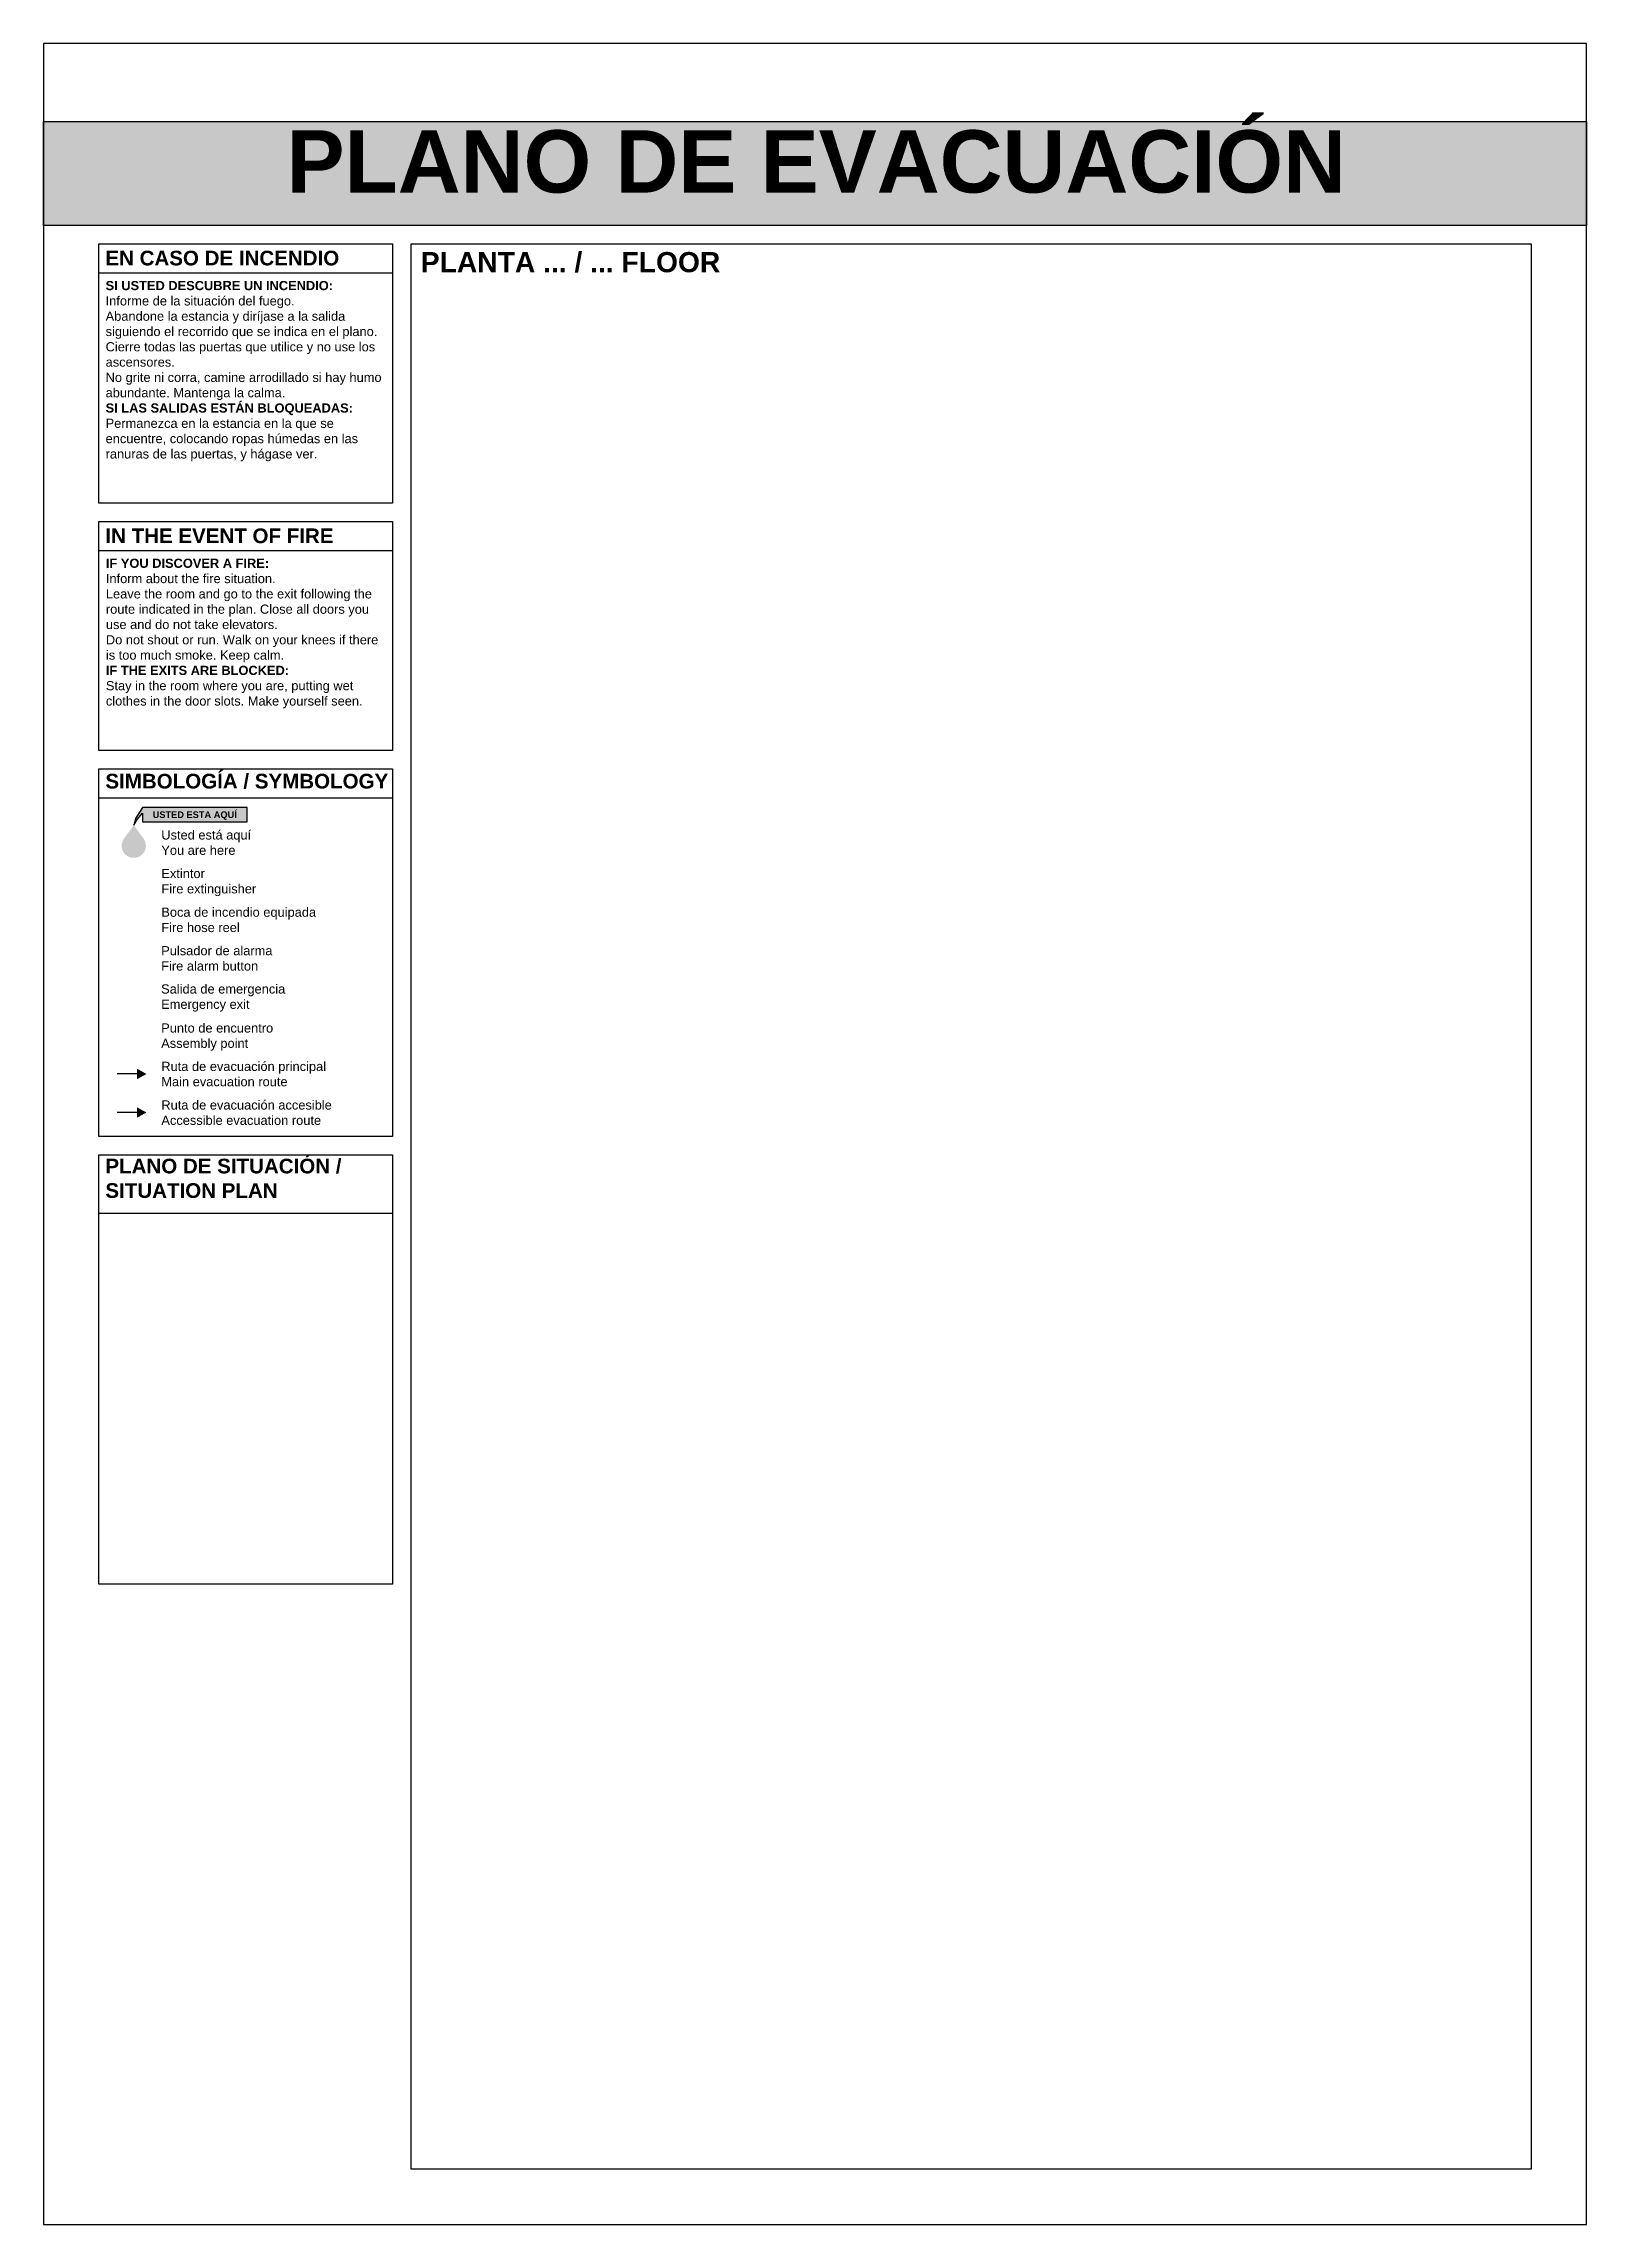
# Model space of a CAD drawing. Extents: x 0 to 420, y 0 to 594.
import ezdxf
from ezdxf.enums import TextEntityAlignment as Align

# ---------------------------------------------------------------- set-up
doc = ezdxf.new("R2010")
doc.units = 0
doc.header["$MEASUREMENT"] = 0
doc.layers.add('Dimensiones A2', color=7, linetype='Continuous', plot=False)
doc.layers.add('Plano situación', color=7, linetype='Continuous')
doc.styles.add('21', font='arialbd_0.ttf', dxfattribs={"height": 1})

# ---------------------------------------------------------------- blocks, each defined once
blk = doc.blocks.new('USTEDAQUI')
h = blk.add_hatch(color=164)
h.dxf.hatch_style = 1
edge = h.paths.add_edge_path()
edge.add_spline(control_points=[(1.6, 7.04), (1.6, 7.04), (2.2, 7.04), (2.2, 7.04), (2.2, 7.04), (2.2, 7.04), (20.6, 7.04), (20.6, 7.04), (20.6, 7.04), (20.6, 7.04), (20.6, 4.4), (20.6, 4.4), (20.6, 4.4), (20.6, 4.4), (1.6, 4.4), (1.6, 4.4), (1.6, 4.4), (1.6, 4.4), (1.6, 5.98), (1.6, 5.98), (1.6, 5.98), (1.6, 5.98), (0.63, 4.82), (0.63, 4.82), (0.63, 4.82), (0.63, 4.82), (0.04, 3.8), (0.04, 3.8), (0.04, 3.8), (0.04, 3.8), (0.32, 5.05), (0.32, 5.05), (0.32, 5.05), (0.32, 5.05), (1.6, 7.04), (1.6, 7.04)], knot_values=[0, 0, 0, 0, 0.1, 0.1, 0.1, 0.1, 0.2, 0.2, 0.2, 0.2, 0.3, 0.3, 0.3, 0.3, 0.4, 0.4, 0.4, 0.4, 0.5, 0.5, 0.5, 0.5, 0.6, 0.6, 0.6, 0.6, 0.7, 0.7, 0.7, 0.7, 0.8, 0.8, 0.8, 0.8, 1, 1, 1, 1], degree=3, periodic=0)
h = blk.add_hatch(color=164)
h.dxf.hatch_style = 1
edge = h.paths.add_edge_path()
edge.add_spline(control_points=[(1.79, 1.37), (1.79, 1.37), (1.79, 1.37), (1.79, 1.37), (1.79, 1.37), (1.79, 1.37), (1.35, 1.98), (0.91, 2.58)], knot_values=[0.011111, 0.011111, 0.011111, 0.011111, 0.011111, 0.011111, 0.011111, 0.011111, 0.022222, 0.022222, 0.022222, 0.022222], degree=3, periodic=0)
edge.add_spline(control_points=[(0.91, 2.58), (0.47, 3.19), (0.02, 3.79), (0.02, 3.79), (0.02, 3.79), (-1.76, 1.37), (-1.76, 1.37), (-1.76, 1.37), (-1.76, 1.37), (-1.94, 1.07), (-1.94, 1.07), (-1.94, 1.07), (-1.94, 1.07), (-2.06, 0.76), (-2.06, 0.76)], knot_values=[0.911112, 0.911112, 0.911112, 0.911112, 0.922223, 0.922223, 0.922223, 0.966668, 0.966668, 0.966668, 0.966668, 0.98889, 0.98889, 0.98889, 0.98889, 1.011111, 1.011111, 1.011111, 1.011111], degree=3, periodic=0)
edge.add_spline(control_points=[(-2.06, 0.76), (-2.06, 0.76), (-2.06, 0.76), (-2.06, 0.76), (-2.06, 0.76), (-2.09, 0.65), (-2.12, 0.55), (-2.14, 0.45)], knot_values=[0.888889, 0.888889, 0.888889, 0.888889, 0.88889, 0.88889, 0.88889, 0.88889, 0.911112, 0.911112, 0.911112, 0.911112], degree=3, periodic=0)
edge.add_spline(control_points=[(-2.15, 0.39), (-2.17, 0.29), (-2.18, 0.18), (-2.18, 0.08)], knot_values=[0.822222, 0.822222, 0.822222, 0.822222, 0.844444, 0.844444, 0.844444, 0.844444], degree=3, periodic=0)
edge.add_spline(control_points=[(-2.18, 0.07), (-2.18, -0.15), (-2.15, -0.37), (-2.08, -0.58)], knot_values=[0.755556, 0.755556, 0.755556, 0.755556, 0.777778, 0.777778, 0.777778, 0.777778], degree=3, periodic=0)
edge.add_spline(control_points=[(-2.06, -0.63), (-2.03, -0.73), (-1.99, -0.82), (-1.94, -0.91)], knot_values=[0.688889, 0.688889, 0.688889, 0.688889, 0.711111, 0.711111, 0.711111, 0.711111], degree=3, periodic=0)
edge.add_spline(control_points=[(-1.93, -0.93), (-1.83, -1.12), (-1.71, -1.29), (-1.56, -1.45)], knot_values=[0.622222, 0.622222, 0.622222, 0.622222, 0.644444, 0.644444, 0.644444, 0.644444], degree=3, periodic=0)
edge.add_spline(control_points=[(-1.53, -1.48), (-1.53, -1.48), (-1.46, -1.54), (-1.46, -1.54)], knot_values=[0.577778, 0.577778, 0.577778, 0.577778, 0.6, 0.6, 0.6, 0.6], degree=3, periodic=0)
edge.add_spline(control_points=[(-1.46, -1.54), (-1.46, -1.54), (-1.46, -1.54), (-1.46, -1.54), (-1.46, -1.54), (-1.45, -1.55), (-1.44, -1.56), (-1.43, -1.57)], knot_values=[0.566667, 0.566667, 0.566667, 0.566667, 0.566667, 0.566667, 0.566667, 0.566667, 0.577778, 0.577778, 0.577778, 0.577778], degree=3, periodic=0)
edge.add_spline(control_points=[(-1.43, -1.57), (-1.42, -1.58), (-1.41, -1.59), (-1.4, -1.6), (-1.4, -1.6), (-1.4, -1.6), (-1.27, -1.71), (-1.27, -1.71), (-1.27, -1.71), (-1.27, -1.71), (-1.27, -1.71), (-1.27, -1.71)], knot_values=[0.533333, 0.533333, 0.533333, 0.533333, 0.544444, 0.544444, 0.544444, 0.544444, 0.566666, 0.566666, 0.566666, 0.566666, 0.566667, 0.566667, 0.566667, 0.566667], degree=3, periodic=0)
edge.add_spline(control_points=[(-1.27, -1.71), (-1.27, -1.71), (-1.2, -1.75), (-1.2, -1.75)], knot_values=[0.511111, 0.511111, 0.511111, 0.511111, 0.533333, 0.533333, 0.533333, 0.533333], degree=3, periodic=0)
edge.add_spline(control_points=[(-1.2, -1.75), (-1.2, -1.75), (-1.2, -1.75), (-1.2, -1.75), (-1.2, -1.75), (-0.94, -1.92), (-0.65, -2.04), (-0.32, -2.1), (-0.32, -2.1), (-0.32, -2.1), (-0.32, -2.1), (-0.32, -2.1)], knot_values=[0.488889, 0.488889, 0.488889, 0.488889, 0.488889, 0.488889, 0.488889, 0.488889, 0.511111, 0.511111, 0.511111, 0.511111, 0.511111, 0.511111, 0.511111, 0.511111], degree=3, periodic=0)
edge.add_spline(control_points=[(-0.32, -2.1), (-0.32, -2.1), (-0.32, -2.1), (-0.32, -2.1), (-0.32, -2.1)], knot_values=[0.466667, 0.466667, 0.466667, 0.466667, 0.488889, 0.488889, 0.488889, 0.488889, 0.488889], degree=3, periodic=0)
edge.add_spline(control_points=[(-0.32, -2.1), (-0.32, -2.1), (0.03, -2.11), (0.03, -2.11)], knot_values=[0.444445, 0.444445, 0.444445, 0.444445, 0.466667, 0.466667, 0.466667, 0.466667], degree=3, periodic=0)
edge.add_spline(control_points=[(0.03, -2.11), (0.03, -2.11), (0.03, -2.11), (0.03, -2.11), (0.03, -2.11), (0.03, -2.11), (0.35, -2.1), (0.35, -2.1), (0.35, -2.1), (0.35, -2.1), (0.35, -2.1), (0.35, -2.1)], knot_values=[0.422222, 0.422222, 0.422222, 0.422222, 0.422222, 0.422222, 0.422222, 0.422222, 0.444444, 0.444444, 0.444444, 0.444444, 0.444445, 0.444445, 0.444445, 0.444445], degree=3, periodic=0)
edge.add_spline(control_points=[(0.36, -2.1), (0.36, -2.1), (0.36, -2.1), (0.36, -2.1), (0.36, -2.1)], knot_values=[0.377778, 0.377778, 0.377778, 0.377778, 0.4, 0.4, 0.4, 0.4, 0.4], degree=3, periodic=0)
edge.add_spline(control_points=[(0.36, -2.1), (0.7, -2.04), (1.01, -1.91), (1.27, -1.73)], knot_values=[0.355556, 0.355556, 0.355556, 0.355556, 0.377778, 0.377778, 0.377778, 0.377778], degree=3, periodic=0)
edge.add_spline(control_points=[(1.27, -1.73), (1.27, -1.73), (1.27, -1.73), (1.27, -1.73), (1.27, -1.73), (1.27, -1.73), (1.31, -1.71), (1.31, -1.71), (1.31, -1.71), (1.31, -1.71), (1.31, -1.71), (1.31, -1.71)], knot_values=[0.333333, 0.333333, 0.333333, 0.333333, 0.333333, 0.333333, 0.333333, 0.333333, 0.355556, 0.355556, 0.355556, 0.355556, 0.355556, 0.355556, 0.355556, 0.355556], degree=3, periodic=0)
edge.add_spline(control_points=[(1.37, -1.66), (1.37, -1.66), (1.37, -1.66), (1.37, -1.66), (1.37, -1.66), (1.41, -1.63), (1.45, -1.59), (1.48, -1.56)], knot_values=[0.288889, 0.288889, 0.288889, 0.288889, 0.288889, 0.288889, 0.288889, 0.288889, 0.311111, 0.311111, 0.311111, 0.311111], degree=3, periodic=0)
edge.add_spline(control_points=[(1.58, -1.48), (1.58, -1.48), (1.63, -1.42), (1.63, -1.42)], knot_values=[0.244445, 0.244445, 0.244445, 0.244445, 0.266666, 0.266666, 0.266666, 0.266666], degree=3, periodic=0)
edge.add_spline(control_points=[(1.63, -1.42), (1.63, -1.42), (1.63, -1.42), (1.63, -1.42), (1.63, -1.42), (1.84, -1.2), (2, -0.93), (2.09, -0.64)], knot_values=[0.222222, 0.222222, 0.222222, 0.222222, 0.222223, 0.222223, 0.222223, 0.222223, 0.244445, 0.244445, 0.244445, 0.244445], degree=3, periodic=0)
edge.add_spline(control_points=[(2.09, -0.64), (2.09, -0.64), (2.09, -0.64), (2.09, -0.64), (2.09, -0.64), (2.09, -0.64), (2.11, -0.6), (2.11, -0.6), (2.11, -0.6), (2.11, -0.6), (2.11, -0.6), (2.11, -0.6)], knot_values=[0.2, 0.2, 0.2, 0.2, 0.2, 0.2, 0.2, 0.2, 0.222222, 0.222222, 0.222222, 0.222222, 0.222222, 0.222222, 0.222222, 0.222222], degree=3, periodic=0)
edge.add_spline(control_points=[(2.12, -0.57), (2.18, -0.38), (2.21, -0.17), (2.21, 0.04)], knot_values=[0.155556, 0.155556, 0.155556, 0.155556, 0.177778, 0.177778, 0.177778, 0.177778], degree=3, periodic=0)
edge.add_spline(control_points=[(2.21, 0.12), (2.21, 0.22), (2.2, 0.32), (2.18, 0.42)], knot_values=[0.088889, 0.088889, 0.088889, 0.088889, 0.111111, 0.111111, 0.111111, 0.111111], degree=3, periodic=0)
edge.add_spline(control_points=[(2.18, 0.42), (2.18, 0.42), (2.18, 0.42), (2.18, 0.42), (2.18, 0.42), (2.17, 0.53), (2.14, 0.64), (2.11, 0.76)], knot_values=[0.066667, 0.066667, 0.066667, 0.066667, 0.066667, 0.066667, 0.066667, 0.066667, 0.088889, 0.088889, 0.088889, 0.088889], degree=3, periodic=0)
edge.add_spline(control_points=[(2.11, 0.76), (2.11, 0.76), (2.11, 0.76), (2.11, 0.76), (2.11, 0.76), (2.11, 0.76), (1.97, 1.07), (1.97, 1.07)], knot_values=[0.044445, 0.044445, 0.044445, 0.044445, 0.044445, 0.044445, 0.044445, 0.044445, 0.066667, 0.066667, 0.066667, 0.066667], degree=3, periodic=0)
edge.add_spline(control_points=[(1.97, 1.07), (1.97, 1.07), (1.97, 1.07), (1.97, 1.07), (1.97, 1.07), (1.97, 1.07), (1.79, 1.37), (1.79, 1.37)], knot_values=[0.022222, 0.022222, 0.022222, 0.022222, 0.022223, 0.022223, 0.022223, 0.022223, 0.044445, 0.044445, 0.044445, 0.044445], degree=3, periodic=0)
at = {"color": 164}
blk.add_open_spline([(1.6, 7.04), (1.6, 7.04), (2.2, 7.04), (2.2, 7.04), (2.2, 7.04), (2.2, 7.04), (20.6, 7.04), (20.6, 7.04), (20.6, 7.04), (20.6, 7.04), (20.6, 4.4), (20.6, 4.4), (20.6, 4.4), (20.6, 4.4), (1.6, 4.4), (1.6, 4.4), (1.6, 4.4), (1.6, 4.4), (1.6, 5.98), (1.6, 5.98), (1.6, 5.98), (1.6, 5.98), (0.63, 4.82), (0.63, 4.82), (0.63, 4.82), (0.63, 4.82), (0.04, 3.8), (0.04, 3.8), (0.04, 3.8), (0.04, 3.8), (0.32, 5.05), (0.32, 5.05), (0.32, 5.05), (0.32, 5.05), (1.6, 7.04), (1.6, 7.04)], degree=3, knots=[0, 0, 0, 0, 0.1, 0.1, 0.1, 0.1, 0.2, 0.2, 0.2, 0.2, 0.3, 0.3, 0.3, 0.3, 0.4, 0.4, 0.4, 0.4, 0.5, 0.5, 0.5, 0.5, 0.6, 0.6, 0.6, 0.6, 0.7, 0.7, 0.7, 0.7, 0.8, 0.8, 0.8, 0.8, 1, 1, 1, 1], dxfattribs=at)
at = {"color": 7, "true_color": 0xffffff, "style": '21'}
blk.add_text('USTED ESTA AQUÍ', height=1.2, dxfattribs=at).set_placement((11.08, 5.72), align=Align.MIDDLE_CENTER)

msp = doc.modelspace()

# ---------------------------------------------------------------- hatches: boundary and pattern name
at = {"true_color": 0x008d5a}
h = msp.add_hatch(color=126, dxfattribs=at)
h.dxf.hatch_style = 1
h.paths.add_polyline_path([(0, 572.56), (0, 544.28), (419.92, 544.28), (419.92, 572.56)])
h = msp.add_hatch(color=126, dxfattribs=at)
h.dxf.hatch_style = 1
h.paths.add_polyline_path([(25.45, 311.78), (28, 313.18), (25.45, 314.57)])
h = msp.add_hatch(color=126, dxfattribs=at)
h.dxf.hatch_style = 1
h.paths.add_polyline_path([(25.45, 311.78), (28, 313.18), (25.45, 314.57)])
at = {"true_color": 0x0033ab}
h = msp.add_hatch(color=164, dxfattribs=at)
h.dxf.hatch_style = 1
h.paths.add_polyline_path([(25.45, 301.28), (28, 302.68), (25.45, 304.07)])
h = msp.add_hatch(color=164, dxfattribs=at)
h.dxf.hatch_style = 1
h.paths.add_polyline_path([(25.45, 301.28), (28, 302.68), (25.45, 304.07)])

# ---------------------------------------------------------------- linework, layer by layer
at = {"color": 126, "linetype": 'Continuous', "true_color": 0x008d5a}
msp.add_line((26.54, 313.2), (19.97, 313.2), dxfattribs=at)
msp.add_line((26.54, 313.2), (19.97, 313.2), dxfattribs=at)
at = {"color": 164, "linetype": 'Continuous', "true_color": 0x0033ab}
msp.add_line((26.54, 302.7), (19.97, 302.7), dxfattribs=at)
msp.add_line((26.54, 302.7), (19.97, 302.7), dxfattribs=at)
at = {"color": 126, "true_color": 0x008d5a}
msp.add_lwpolyline([(0, 572.56), (419.92, 572.56), (419.92, 544.28), (0, 544.28)], close=True, dxfattribs=at)
for points in [[(15, 539.28), (95, 539.28), (95, 468.64), (15, 468.64)], [(15, 539.28), (95, 539.28), (95, 531.3), (15, 531.3)], [(100, 539.28), (404.92, 539.28), (404.92, 14.89), (100, 14.89)], [(15, 463.64), (95, 463.64), (95, 401.24), (15, 401.24)], [(15, 463.64), (95, 463.64), (95, 455.66), (15, 455.66)], [(15, 396.24), (95, 396.24), (95, 296.18), (15, 296.18)], [(15, 396.24), (95, 396.24), (95, 388.25), (15, 388.25)]]:
    msp.add_lwpolyline(points, close=True)
at = {"layer": 'Dimensiones A2'}
msp.add_lwpolyline([(419.92, -0.11), (419.92, 593.77), (0, 593.77), (0, -0.11), (419.92, -0.11)], close=True, dxfattribs=at)
at = {"layer": 'Plano situación'}
for points in [[(15, 291.18), (95, 291.18), (95, 275.21), (15, 275.21)], [(15, 291.18), (95, 291.18), (95, 174.27), (15, 174.27)]]:
    msp.add_lwpolyline(points, close=True, dxfattribs=at)

# ---------------------------------------------------------------- block references
at = {"xscale": 1.5, "yscale": 1.5, "zscale": 1.5}
msp.add_blockref('USTEDAQUI', (24.51, 375.21), dxfattribs=at)

# ---------------------------------------------------------------- texts
at = {"color": 7, "true_color": 0xffffff, "insert": (0.67, 570.17), "char_height": 16.9674, "attachment_point": 1}
msp.add_mtext_dynamic_manual_height_columns('\\pxqc;{\\fArial|b1|i0|c0|p34;PLANO DE EVACUACIÓN}', width=419.246, gutter_width=14.73, heights=[7.2], dxfattribs=at)
at = {"attachment_point": 1}
for s, width, gutter_width, heights, insert, char_height in [('\\pxt2.5;{\\fArial|b1|i0|c0|p34;EN CASO DE INCENDIO}', 77.5736, 0, [7.2], (16.81, 537.37), 4), ('\\pxt2.5;{\\fArial|b1|i0|c0|p34;PLANTA ... / ... FLOOR}', 132.7576, 14.73, [7.2], (102.66, 537.01), 5.5), ('\\pxa0.8,ql;{\\fArial|b1|i0|c0|p34;SI USTED DESCUBRE UN INCENDIO:\\P\\fArial|b0|i0|c0|p34;Informe de la situación del fuego.\\PAbandone la estancia y diríjase a la salida siguiendo el recorrido que se indica en el plano. Cierre todas las puertas que utilice y no use los ascensores.\\P\\pq*;No grite ni corra, camine arrodillado si hay humo abundante. Mantenga la calma.\\P\\pa0.25;\\fArial|b1|i0|c0|p34;SI LAS SALIDAS ESTÁN BLOQUEADAS:\\P\\pa0.8,ql,t23;\\fArial|b0|i0|c0|p34;Permanezca en la estancia en la que se encuentre, colocando ropas húmedas en las ranuras de las puertas, y hágase ver.}', 78.1823, 0, [62.87], (16.87, 529.13), 2.5), ('\\pxt2.5;{\\fArial|b1|i0|c0|p34;IN THE EVENT OF FIRE}', 77.5736, 0, [7.2], (16.81, 461.73), 4), ('\\pxt2.5;{\\fArial|b1|i0|c0|p34;SIMBOLOGÍA / SYMBOLOGY}', 93.1858, 0, [7.2], (16.81, 394.92), 4)]:
    msp.add_mtext_dynamic_manual_height_columns(s, width=width, gutter_width=gutter_width, heights=heights, dxfattribs=dict(at, insert=insert, char_height=char_height))
at = {"char_height": 2.5, "attachment_point": 1}
for s, insert, width in [('\\pxa0.8;{\\fArial|b1|i0|c0|p34;IF YOU DISCOVER A FIRE:\\P\\fArial|b0|i0|c0|p34;Inform about the fire situation.\\PLeave the room and go to the exit following the route indicated in the plan. Close all doors you use and do not take elevators.\\PDo not shout or run. Walk on your knees if there is too much smoke. Keep calm.\\P\\fArial|b1|i0|c0|p34;IF THE EXITS ARE BLOCKED:\\P\\fArial|b0|i0|c0|p34;Stay in the room where you are, putting wet clothes in the door slots. Make yourself seen. }', (16.94, 453.51), 76.4746), ('\\pxt4;{\\fArial|b0|i0|c0|p34;Usted está aquí\\PYou are here }', (32.03, 379.52), 70.6578), ('\\pxt4;{\\fArial|b0|i0|c0|p34;Extintor\\PFire extinguisher}', (32.04, 369.02), 70.6578), ('\\pxt4;{\\fArial|b0|i0|c0|p34;Boca de incendio equipada\\PFire hose reel}', (32.03, 358.49), 70.6578), ('\\pxt4;{\\fArial|b0|i0|c0|p34;Pulsador de alarma\\PFire alarm button}', (32, 348), 70.6578), ('\\pxt4;{\\fArial|b0|i0|c0|p34;Salida de emergencia\\PEmergency exit}', (31.98, 337.58), 70.6578), ('\\pxt4;{\\fArial|b0|i0|c0|p34;Punto de encuentro\\PAssembly point}', (32, 326.95), 70.6578), ('\\pxt4;{\\fArial|b0|i0|c0|p34;Ruta de evacuación principal \\PMain evacuation route}', (32.03, 316.49), 70.6578), ('\\pxt4;{\\fArial|b0|i0|c0|p34;Ruta de evacuación accesible\\PAccessible evacuation route}', (32.04, 305.98), 70.6578)]:
    msp.add_mtext(s, dxfattribs=dict(at, insert=insert, width=width))
at = {"layer": 'Plano situación', "insert": (16.81, 290.1), "char_height": 4, "attachment_point": 1}
msp.add_mtext_dynamic_manual_height_columns('\\pxt2.5;{\\fArial|b1|i0|c0|p34;PLANO DE SITUACIÓN / SITUATION PLAN}', width=77.7701, gutter_width=0, heights=[17.93], dxfattribs=at)

doc.saveas('drawing.dxf')
